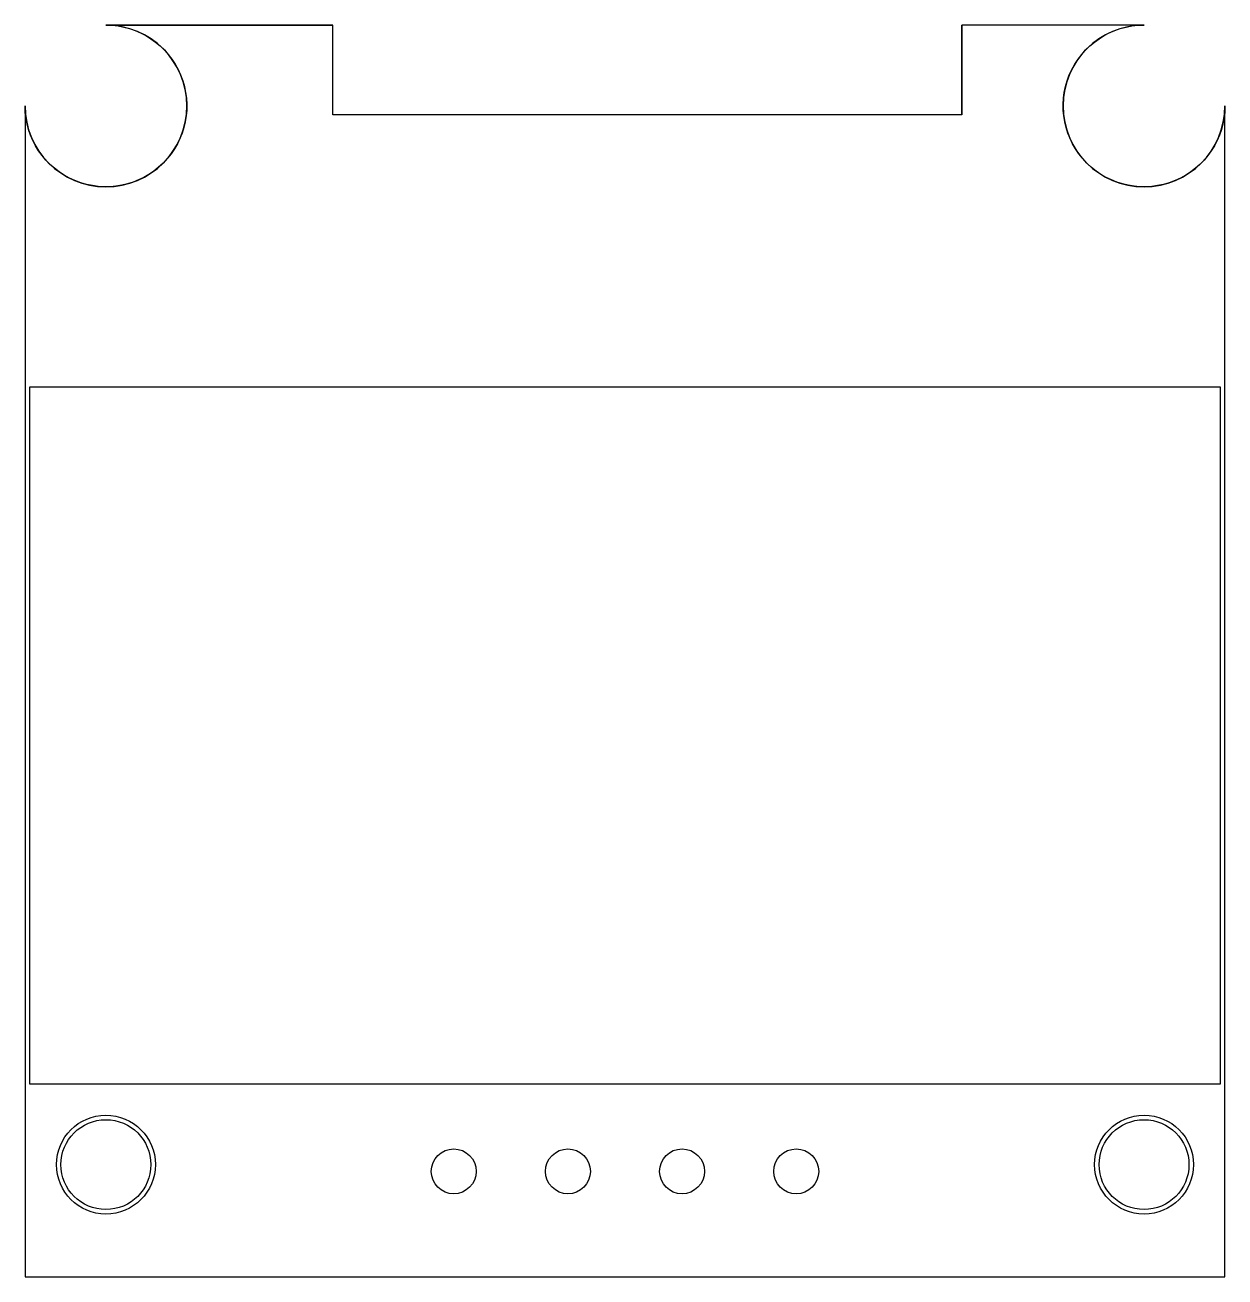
# Model space of a CAD drawing. Header units: millimetres. Extents: x 21 to 47.7, y -9.6 to 18.3.
import ezdxf

# ---------------------------------------------------------------- set-up
doc = ezdxf.new("R2010")
doc.units = ezdxf.units.MM
doc.layers.get('0').update_dxf_attribs({"linetype": 'CONTINUOUS'})

msp = doc.modelspace()

# ---------------------------------------------------------------- linework, layer by layer
for p, q in [((22.78, 18.304), (27.827, 18.304)), ((27.827, 16.304), (27.827, 18.304)), ((45.88, 18.304), (41.827, 18.304)), ((41.827, 16.304), (41.827, 18.304)), ((20.98, 16.504), (20.98, -9.556)), ((47.68, -9.556), (47.68, 16.504)), ((41.827, 16.304), (27.827, 16.304)), ((47.58, 10.244), (21.08, 10.244)), ((21.08, -5.256), (47.58, -5.256)), ((20.98, -9.556), (47.68, -9.556))]:
    msp.add_line(p, q)
msp.add_lwpolyline([(47.68, 16.504, -2.414214), (45.88, 18.304), (41.827, 18.304), (41.827, 16.304), (27.827, 16.304), (27.827, 18.304), (22.78, 18.304, -2.414214), (20.98, 16.504), (20.98, -9.556), (47.68, -9.556)], format="xyb", close=True)
msp.add_lwpolyline([(21.08, 10.244), (21.08, -5.256), (47.58, -5.256), (47.58, 10.244)], close=True)
for centre, radius in [((22.78, -7.056), 1.1), ((22.78, -7.056), 1), ((45.88, -7.056), 1.1), ((45.88, -7.056), 1), ((30.52, -7.206), 0.5), ((33.06, -7.206), 0.5), ((35.6, -7.206), 0.5), ((38.14, -7.206), 0.5)]:
    msp.add_circle(centre, radius)
for centre, start, end in [((22.78, 16.504), -180, 90), ((45.88, 16.504), -270, 0)]:
    msp.add_arc(centre, 1.8, start, end)

doc.saveas('drawing.dxf')
